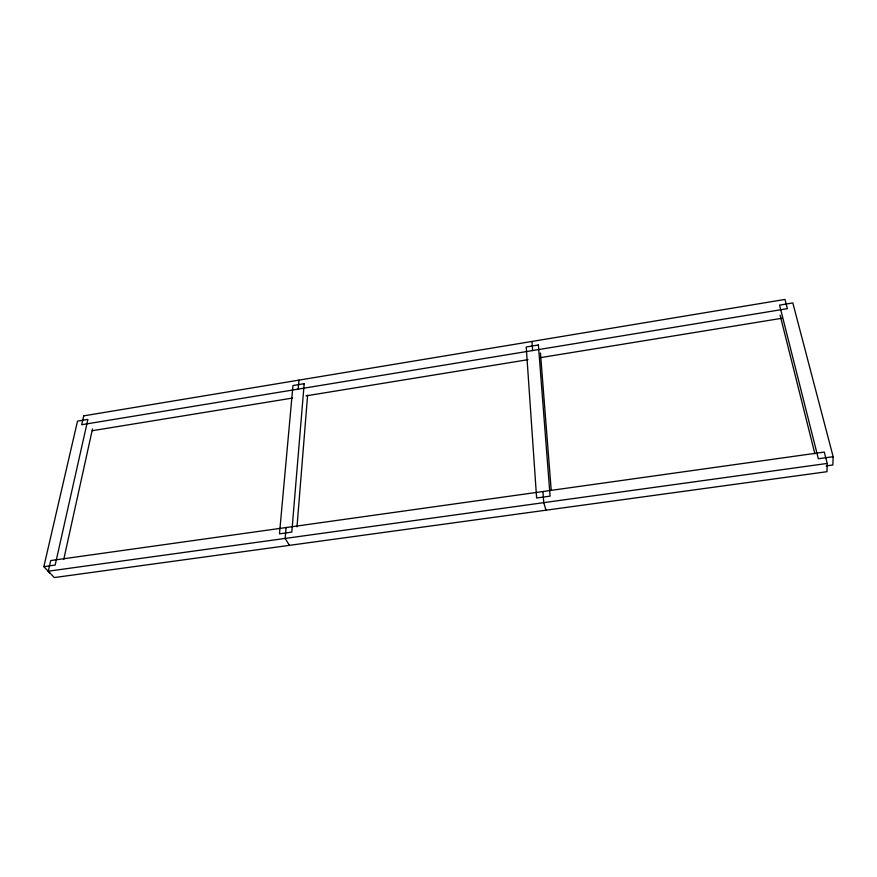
<?xml version="1.0" encoding="UTF-8"?>
<svg xmlns="http://www.w3.org/2000/svg" width="877" height="877" viewBox="0 0 877 877"><rect width="100%" height="100%" fill="white"/><g stroke="black" fill="none" stroke-linecap="round" stroke-linejoin="round"><path stroke-width="1.32" d="M827.208 463.44L826.989 471.694L54.275 577.57L48.279 571.201L50.713 560.567L824.281 452.061L827.208 463.44L48.279 571.201M833.15 456.698L818.351 458.759L779.576 305.13L792.819 302.938L833.15 456.698L832.865 464.985L826.2 465.906M296.996 526.847L307.608 395.187M286.099 527.548L285.157 538.434L289.432 545.341M298.18 389.114L298.969 380.125M63.725 559.493L92.48 428.974M43.85 566.652L77.516 421.135L87.897 419.414L55.163 565.073L43.85 566.652L49.846 573.021M92.293 430.706L292.567 398.059M306.018 395.867L528.02 359.669M540.155 357.695L782.098 318.241M545.987 510.195L543.751 502.653L542.94 491.526M780.091 315.139L814.897 453.804M540.451 353.025L551.205 490.133M531.966 341.449L532.635 350.559M304.187 383.677L291.8 532.109L279.478 533.83L292.973 385.529L304.187 383.677M83.71 415.862L81.693 424.72L787.382 308.66L785.014 299.43L83.71 415.862M538.39 344.979L526.222 346.996L536.614 498.004L550.087 496.13L538.39 344.979"/></g></svg>
